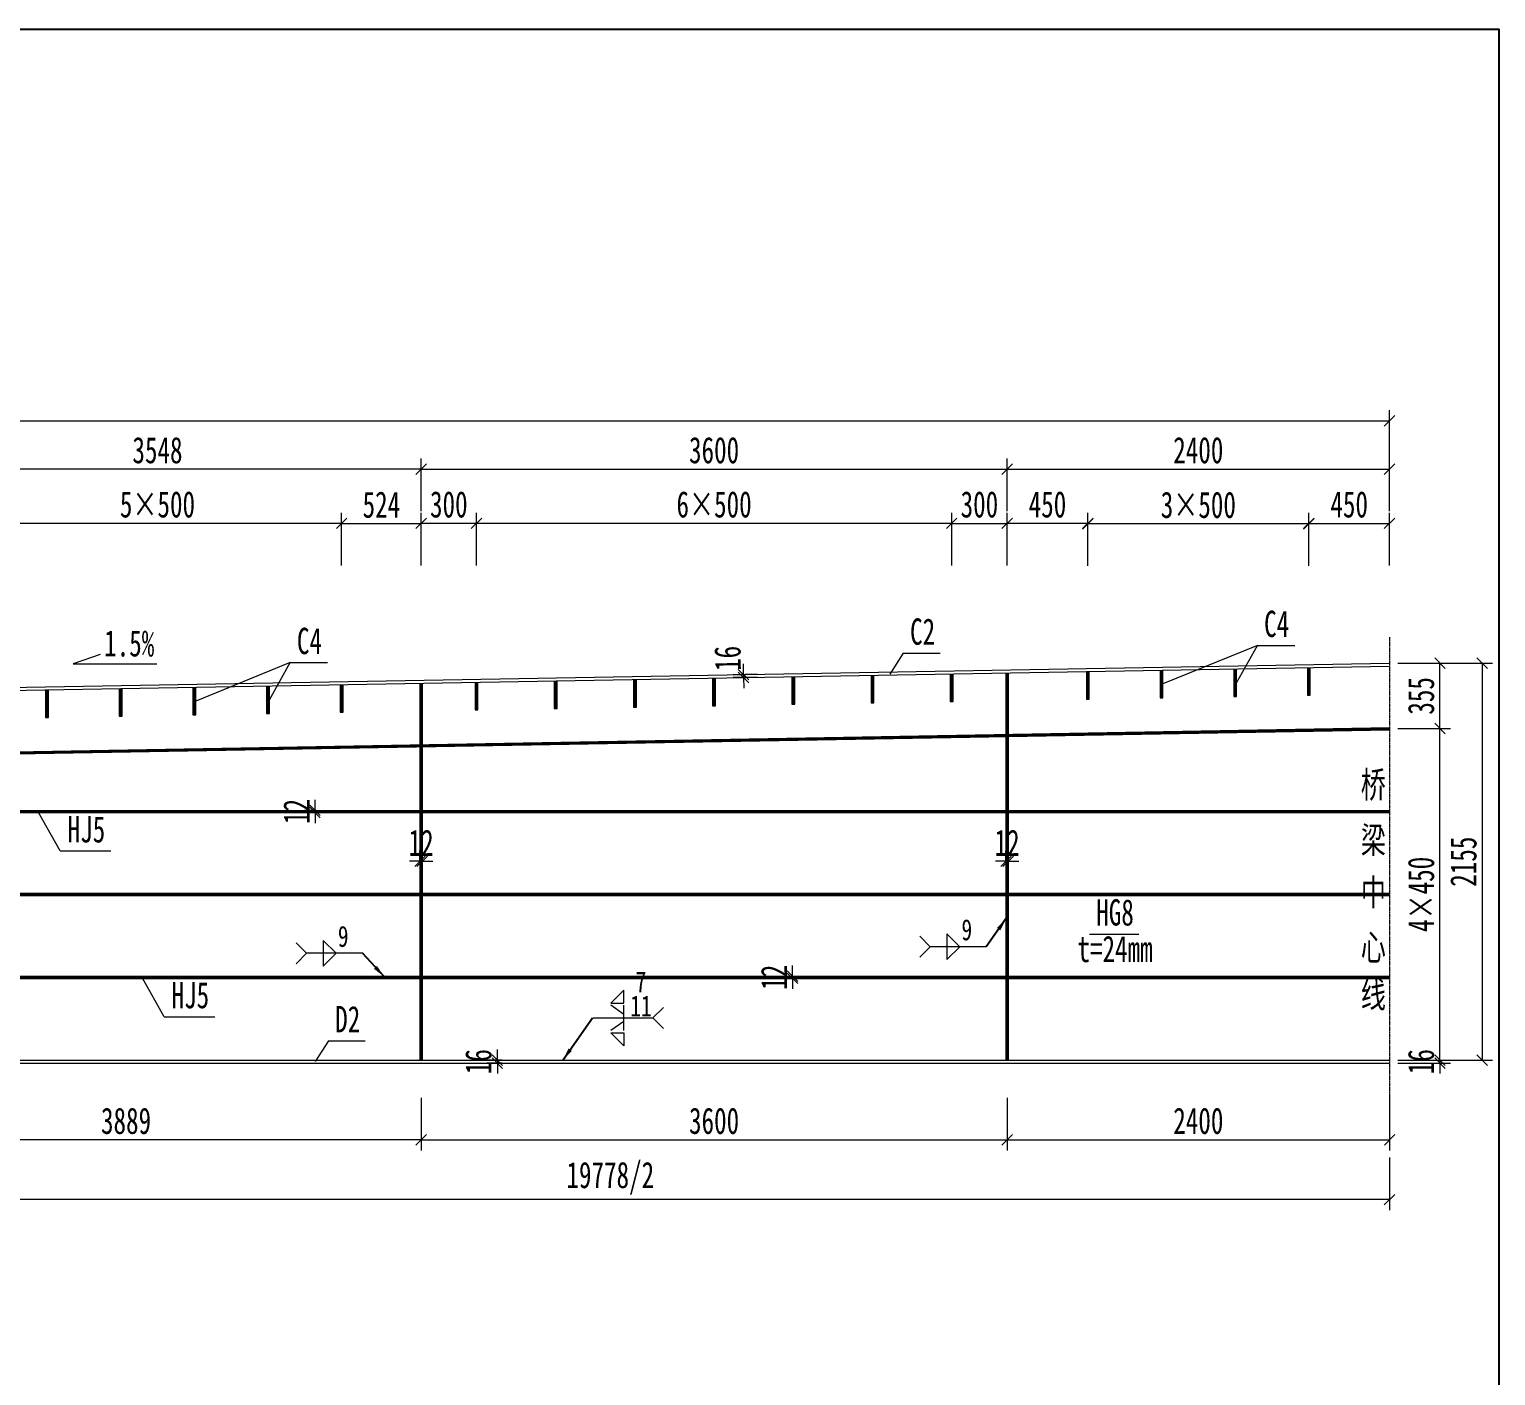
# Model space of a CAD drawing. Header units: millimetres. Extents: x -89049 to 410567, y -307459 to -100425.
# Drawn here: x 226589 to 234550, y -145943 to -138634 of the extents above; entities that cross this region are included whole.
import ezdxf
from ezdxf.enums import TextEntityAlignment as Align

# ---------------------------------------------------------------- set-up
doc = ezdxf.new("R2010")
doc.units = ezdxf.units.MM
doc.linetypes.add('CENTER2', pattern=[28.575, 19.05, -3.175, 3.175, -3.175])
doc.layers.get('Defpoints').update_dxf_attribs({"color": 8})
for name, color, linetype, lineweight in [('Dim', 4, 'Continuous', 15), ('中心线', 2, 'CENTER2', 15), ('文字', 7, 'Continuous', 15), ('细实线', 4, 'Continuous', 15), ('钢板细线', 6, 'Continuous', 15)]:
    doc.layers.add(name, color=color, linetype=linetype, lineweight=lineweight)
doc.layers.add('Text', color=4, linetype='Continuous')
doc.styles.add('111', font='', dxfattribs={"width": 0.7})
doc.styles.add('BM_Dim', font='', dxfattribs={"width": 0.85})
doc.styles.add('SMEDI', font='', dxfattribs={"width": 0.75})
doc.styles.get("Standard").update_dxf_attribs({"font": ''})
doc.styles.get('111').set_extended_font_data('仿宋_GB2312')
doc.styles.get('BM_Dim').set_extended_font_data('仿宋_GB2312')
doc.styles.get('SMEDI').set_extended_font_data('仿宋_GB2312')
doc.styles.get('Standard').set_extended_font_data('仿宋_GB2312')
doc.dimstyles.new('200', dxfattribs={"dimscale": 0, "dimtxt": 2.5, "dimasz": 1, "dimexe": 1, "dimexo": 1, "dimgap": 0.6, "dimtad": 1, "dimdec": 0, "dimdsep": 46, "dimtxsty": '111', "dimblk": 'OBLIQUE', "dimcen": 0, "dimclrd": 4, "dimclre": 4, "dimclrt": 4, "dimadec": 1, "dimazin": 2, "dimtfac": 1, "dimtdec": 0, "dimtix": 1, "dimtmove": 2, "dimatfit": 3, "dimfxl": 4, "dimfxlon": 1, "dimtolj": 1, "dimlwd": -1, "dimlwe": -1, "dimarcsym": 0})
doc.dimstyles.new('MSteel_1.0_1.0', dxfattribs={"dimtxt": 3, "dimasz": 1.2, "dimexe": 1, "dimexo": 1, "dimgap": 1, "dimtad": 3, "dimtoh": 1, "dimdec": 0, "dimzin": 0, "dimdsep": 46, "dimtxsty": 'Standard', "dimblk": 'ARCHTICK', "dimcen": 0.09, "dimclrd": 3, "dimclre": 3, "dimadec": 0, "dimazin": 0, "dimtfac": 1, "dimtdec": 4, "dimtofl": 0, "dimtmove": 0, "dimatfit": 3, "dimfxl": 1, "dimtolj": 1, "dimtzin": 0, "dimarcsym": 0})

# ---------------------------------------------------------------- blocks, each defined once
blk = doc.blocks.new('_Oblique')
at = {"color": 0, "linetype": 'ByBlock', "lineweight": -2}
blk.add_line((-0.5, -0.5), (0.5, 0.5), dxfattribs=at)
blk = doc.blocks.new('*D4012')
at = {"layer": 'Defpoints', "color": 0, "transparency": 16777216}
for p in [(233704.8, -142075), (233705, -144230), (234476.4, -144230)]:
    blk.add_point(p, dxfattribs=at)
at = {"layer": '细实线', "color": 4, "transparency": 16777216}
for p, q in [((234247.9, -142075), (234533.6, -142075)), ((234476.4, -142075), (234476.4, -144230)), ((234247.9, -144230), (234533.6, -144230))]:
    blk.add_line(p, q, dxfattribs=at)
at = {"layer": '细实线', "color": 4, "transparency": 16777216, "xscale": 57.14285714285715, "yscale": 57.14285714285715, "zscale": 57.14285714285715}
for p, rotation in [((234476.4, -142075), 90), ((234476.4, -144230), 270)]:
    blk.add_blockref('_Oblique', p, dxfattribs=dict(at, rotation=rotation))
at = {"layer": '细实线', "color": 4, "transparency": 16777216, "insert": (234375.7, -143152.5), "char_height": 142.86, "attachment_point": 5, "rotation": 90, "style": '111'}
blk.add_mtext('\\A1;2155', dxfattribs=at)
blk = doc.blocks.new('*D4013')
at = {"layer": 'Defpoints', "color": 0, "transparency": 16777216}
for p in [(229130, -144246), (229210.9, -144230), (229210.9, -144246)]:
    blk.add_point(p, dxfattribs=at)
at = {"layer": '细实线', "color": 4, "transparency": 16777216}
for p, q in [((229130, -144230), (229130, -144172.9)), ((229153.8, -144230), (229072.9, -144230)), ((229153.8, -144246), (229072.9, -144246)), ((229130, -144230), (229130, -144246)), ((229130, -144246), (229130, -144303.2))]:
    blk.add_line(p, q, dxfattribs=at)
at = {"layer": '细实线', "color": 4, "transparency": 16777216, "xscale": 57.14285714285715, "yscale": 57.14285714285715, "zscale": 57.14285714285715}
for p, rotation in [((229130, -144230), 270), ((229130, -144246), 90)]:
    blk.add_blockref('_Oblique', p, dxfattribs=dict(at, rotation=rotation))
at = {"layer": '细实线', "color": 4, "transparency": 16777216, "insert": (229027.8, -144238), "char_height": 142.86, "attachment_point": 5, "rotation": 90, "style": '111'}
blk.add_mtext('\\A1;16', dxfattribs=at)
blk = doc.blocks.new('*D4014')
at = {"layer": 'Defpoints', "color": 0, "transparency": 16777216}
for p in [(228710, -143167.4), (228722, -143150.3), (228722, -143167.4)]:
    blk.add_point(p, dxfattribs=at)
at = {"layer": '细实线', "color": 4, "transparency": 16777216}
for p, q in [((228710, -143150.3), (228710, -143093.2)), ((228722, -143150.3), (228722, -143093.2)), ((228710, -143150.3), (228652.9, -143150.3)), ((228710, -143150.3), (228722, -143150.3)), ((228722, -143150.3), (228779.2, -143150.3))]:
    blk.add_line(p, q, dxfattribs=at)
at = {"layer": '细实线', "color": 4, "transparency": 16777216, "xscale": 57.14285714285715, "yscale": 57.14285714285715, "zscale": 57.14285714285715}
blk.add_blockref('_Oblique', (228710, -143150.3), dxfattribs=at)
at = {"layer": '细实线', "color": 4, "transparency": 16777216, "xscale": 57.14285714285715, "yscale": 57.14285714285715, "zscale": 57.14285714285715, "rotation": 180}
blk.add_blockref('_Oblique', (228722, -143150.3), dxfattribs=at)
at = {"layer": '细实线', "color": 4, "transparency": 16777216, "insert": (228716, -143049.6), "char_height": 142.86, "attachment_point": 5, "style": '111'}
blk.add_mtext('\\A1;12', dxfattribs=at)
blk = doc.blocks.new('*D4015')
at = {"layer": 'Defpoints', "color": 0, "transparency": 16777216}
for p in [(231897.4, -144230), (233974.2, -144293.5), (233974.2, -144662.4)]:
    blk.add_point(p, dxfattribs=at)
at = {"layer": '细实线', "color": 4, "transparency": 16777216}
for p, q in [((231897.4, -144433.8), (231897.4, -144719.5)), ((233974.2, -144433.8), (233974.2, -144719.5)), ((231897.4, -144662.4), (233974.2, -144662.4))]:
    blk.add_line(p, q, dxfattribs=at)
at = {"layer": '细实线', "color": 4, "transparency": 16777216, "xscale": 57.14285714285715, "yscale": 57.14285714285715, "zscale": 57.14285714285715, "rotation": 180}
blk.add_blockref('_Oblique', (231897.4, -144662.4), dxfattribs=at)
at = {"layer": '细实线', "color": 4, "transparency": 16777216, "xscale": 57.14285714285715, "yscale": 57.14285714285715, "zscale": 57.14285714285715}
blk.add_blockref('_Oblique', (233974.2, -144662.4), dxfattribs=at)
at = {"layer": '细实线', "color": 4, "transparency": 16777216, "insert": (232935.8, -144560.1), "char_height": 142.86, "attachment_point": 5, "style": '111'}
blk.add_mtext('\\A1;2400', dxfattribs=at)
blk = doc.blocks.new('*D4016')
at = {"layer": 'Defpoints', "color": 0, "transparency": 16777216}
for p in [(228716, -144230), (231897.4, -144230), (231897.4, -144662.4)]:
    blk.add_point(p, dxfattribs=at)
at = {"layer": '细实线', "color": 4, "transparency": 16777216}
for p, q in [((228716, -144433.8), (228716, -144719.5)), ((231897.4, -144433.8), (231897.4, -144719.5)), ((228716, -144662.4), (231897.4, -144662.4))]:
    blk.add_line(p, q, dxfattribs=at)
at = {"layer": '细实线', "color": 4, "transparency": 16777216, "xscale": 57.14285714285715, "yscale": 57.14285714285715, "zscale": 57.14285714285715, "rotation": 180}
blk.add_blockref('_Oblique', (228716, -144662.4), dxfattribs=at)
at = {"layer": '细实线', "color": 4, "transparency": 16777216, "xscale": 57.14285714285715, "yscale": 57.14285714285715, "zscale": 57.14285714285715}
blk.add_blockref('_Oblique', (231897.4, -144662.4), dxfattribs=at)
at = {"layer": '细实线', "color": 4, "transparency": 16777216, "insert": (230306.7, -144560.1), "char_height": 142.86, "attachment_point": 5, "style": '111'}
blk.add_mtext('\\A1;3600', dxfattribs=at)
blk = doc.blocks.new('*D4017')
at = {"layer": 'Defpoints', "color": 0, "transparency": 16777216}
for p in [(225512.4, -144250), (228716, -144230), (225512.4, -144662.4)]:
    blk.add_point(p, dxfattribs=at)
at = {"layer": '细实线', "color": 4, "transparency": 16777216}
for p, q in [((225512.4, -144433.8), (225512.4, -144719.5)), ((228716, -144433.8), (228716, -144719.5)), ((228716, -144662.4), (225512.4, -144662.4))]:
    blk.add_line(p, q, dxfattribs=at)
at = {"layer": '细实线', "color": 4, "transparency": 16777216, "xscale": 57.14285714285715, "yscale": 57.14285714285715, "zscale": 57.14285714285715, "rotation": 180}
blk.add_blockref('_Oblique', (225512.4, -144662.4), dxfattribs=at)
at = {"layer": '细实线', "color": 4, "transparency": 16777216, "xscale": 57.14285714285715, "yscale": 57.14285714285715, "zscale": 57.14285714285715}
blk.add_blockref('_Oblique', (228716, -144662.4), dxfattribs=at)
at = {"layer": '细实线', "color": 4, "transparency": 16777216, "insert": (227114.2, -144560.1), "char_height": 142.86, "attachment_point": 5, "style": '111'}
blk.add_mtext('\\A1;3889', dxfattribs=at)
blk = doc.blocks.new('*D4018')
at = {"layer": 'Defpoints', "color": 0, "transparency": 16777216}
for p in [(225512.4, -144250), (233974, -144445.2), (225512.4, -144987)]:
    blk.add_point(p, dxfattribs=at)
at = {"layer": '细实线', "color": 4, "transparency": 16777216}
for p, q in [((225512.4, -144758.4), (225512.4, -145044.1)), ((233974, -144758.4), (233974, -145044.1)), ((233974, -144987), (225512.4, -144987))]:
    blk.add_line(p, q, dxfattribs=at)
at = {"layer": '细实线', "color": 4, "transparency": 16777216, "xscale": 57.14285714285715, "yscale": 57.14285714285715, "zscale": 57.14285714285715, "rotation": 180}
blk.add_blockref('_Oblique', (225512.4, -144987), dxfattribs=at)
at = {"layer": '细实线', "color": 4, "transparency": 16777216, "xscale": 57.14285714285715, "yscale": 57.14285714285715, "zscale": 57.14285714285715}
blk.add_blockref('_Oblique', (233974, -144987), dxfattribs=at)
at = {"layer": '细实线', "color": 4, "transparency": 16777216, "insert": (229743.2, -144870.5), "char_height": 142.857, "attachment_point": 5, "style": '111'}
blk.add_mtext('\\A1;19778/2', dxfattribs=at)
blk = doc.blocks.new('角焊缝1')
at = {"layer": 'Dim'}
blk.add_line((-3101.17, 370.22), (-3106.48, 370.22), dxfattribs=at)
blk.add_lwpolyline([(-3107.48, 369.22), (-3106.48, 370.22), (-3107.48, 371.22)], dxfattribs=at)
blk.add_lwpolyline([(-3104.91, 371.45), (-3104.91, 368.99), (-3103.68, 370.22)], close=True, dxfattribs=at)
blk = doc.blocks.new('_ArchTick')
at = {"color": 0, "linetype": 'ByBlock', "const_width": 0.15}
blk.add_lwpolyline([(-0.5, -0.5), (0.5, 0.5)], dxfattribs=at)
blk = doc.blocks.new('*D4019')
at = {"layer": 'Defpoints', "color": 0, "transparency": 16777216}
for p in [(230467.2, -142152.6), (230598.3, -142134.6), (230598.6, -142150.6)]:
    blk.add_point(p, dxfattribs=at)
at = {"layer": '细实线', "color": 4, "transparency": 16777216}
for p, q in [((230467, -142136.6), (230466.1, -142079.4)), ((230541.2, -142135.4), (230409.9, -142137.4)), ((230541.4, -142151.4), (230410.1, -142153.4)), ((230467, -142136.6), (230467.2, -142152.6)), ((230467.2, -142152.6), (230468.1, -142209.7))]:
    blk.add_line(p, q, dxfattribs=at)
at = {"layer": '细实线', "color": 4, "transparency": 16777216, "xscale": 57.14285714285715, "yscale": 57.14285714285715, "zscale": 57.14285714285715}
for p, rotation in [((230467, -142136.6), 270.8593722436541), ((230467.2, -142152.6), 90.85937224365405)]:
    blk.add_blockref('_Oblique', p, dxfattribs=dict(at, rotation=rotation))
at = {"layer": '细实线', "color": 4, "transparency": 16777216, "insert": (230380.9, -142049.1), "char_height": 142.86, "attachment_point": 5, "rotation": 90.85937, "style": '111'}
blk.add_mtext('\\A1;16', dxfattribs=at)
blk = doc.blocks.new('*D4020')
at = {"layer": 'Defpoints', "color": 0, "transparency": 16777216}
for p in [(233802.6, -142430), (234247.7, -142430), (233802.9, -144230)]:
    blk.add_point(p, dxfattribs=at)
at = {"layer": '细实线', "color": 4, "transparency": 16777216}
for p, q in [((234019.1, -142430), (234304.8, -142430)), ((234247.7, -144230), (234247.7, -142430)), ((234019.1, -144230), (234304.8, -144230))]:
    blk.add_line(p, q, dxfattribs=at)
at = {"layer": '细实线', "color": 4, "transparency": 16777216, "xscale": 57.14285714285715, "yscale": 57.14285714285715, "zscale": 57.14285714285715}
for p, rotation in [((234247.7, -142430), 90), ((234247.7, -144230), 270)]:
    blk.add_blockref('_Oblique', p, dxfattribs=dict(at, rotation=rotation))
at = {"layer": '细实线', "color": 4, "transparency": 16777216, "insert": (234145.5, -143330), "char_height": 142.86, "attachment_point": 5, "rotation": 90, "style": '111'}
blk.add_mtext('\\A1;4×450', dxfattribs=at)
blk = doc.blocks.new('*D4021')
at = {"layer": 'Defpoints', "color": 0, "transparency": 16777216}
for p in [(233802.6, -142075), (234247.7, -142075), (233802.9, -142430)]:
    blk.add_point(p, dxfattribs=at)
at = {"layer": '细实线', "color": 4, "transparency": 16777216}
for p, q in [((234019.1, -142075), (234304.8, -142075)), ((234247.7, -142430), (234247.7, -142075)), ((234019.1, -142430), (234304.8, -142430))]:
    blk.add_line(p, q, dxfattribs=at)
at = {"layer": '细实线', "color": 4, "transparency": 16777216, "xscale": 57.14285714285715, "yscale": 57.14285714285715, "zscale": 57.14285714285715}
for p, rotation in [((234247.7, -142075), 90), ((234247.7, -142430), 270)]:
    blk.add_blockref('_Oblique', p, dxfattribs=dict(at, rotation=rotation))
at = {"layer": '细实线', "color": 4, "transparency": 16777216, "insert": (234145.5, -142252.5), "char_height": 142.86, "attachment_point": 5, "rotation": 90, "style": '111'}
blk.add_mtext('\\A1;355', dxfattribs=at)
blk = doc.blocks.new('*D4022')
at = {"layer": 'Defpoints', "color": 0, "transparency": 16777216}
for p in [(233802.6, -144230), (233802.9, -144246), (234247.7, -144246)]:
    blk.add_point(p, dxfattribs=at)
at = {"layer": '细实线', "color": 4, "transparency": 16777216}
for p, q in [((234247.7, -144230), (234247.7, -144172.9)), ((234019.1, -144230), (234304.8, -144230)), ((234019.1, -144246), (234304.8, -144246)), ((234247.7, -144230), (234247.7, -144246)), ((234247.7, -144246), (234247.7, -144303.2))]:
    blk.add_line(p, q, dxfattribs=at)
at = {"layer": '细实线', "color": 4, "transparency": 16777216, "xscale": 57.14285714285715, "yscale": 57.14285714285715, "zscale": 57.14285714285715}
for p, rotation in [((234247.7, -144230), 270), ((234247.7, -144246), 90)]:
    blk.add_blockref('_Oblique', p, dxfattribs=dict(at, rotation=rotation))
at = {"layer": '细实线', "color": 4, "transparency": 16777216, "insert": (234145.5, -144238), "char_height": 142.86, "attachment_point": 5, "rotation": 90, "style": '111'}
blk.add_mtext('\\A1;16', dxfattribs=at)
blk = doc.blocks.new('*D4023')
at = {"layer": 'Defpoints', "color": 0, "transparency": 16777216}
for p in [(231891.4, -143167.4), (231903.4, -143150.3), (231903.4, -143167.4)]:
    blk.add_point(p, dxfattribs=at)
at = {"layer": '细实线', "color": 4, "transparency": 16777216}
for p, q in [((231891.4, -143150.3), (231891.4, -143093.2)), ((231903.4, -143150.3), (231903.4, -143093.2)), ((231891.4, -143150.3), (231834.3, -143150.3)), ((231891.4, -143150.3), (231903.4, -143150.3)), ((231903.4, -143150.3), (231960.6, -143150.3))]:
    blk.add_line(p, q, dxfattribs=at)
at = {"layer": '细实线', "color": 4, "transparency": 16777216, "xscale": 57.14285714285715, "yscale": 57.14285714285715, "zscale": 57.14285714285715}
blk.add_blockref('_Oblique', (231891.4, -143150.3), dxfattribs=at)
at = {"layer": '细实线', "color": 4, "transparency": 16777216, "xscale": 57.14285714285715, "yscale": 57.14285714285715, "zscale": 57.14285714285715, "rotation": 180}
blk.add_blockref('_Oblique', (231903.4, -143150.3), dxfattribs=at)
at = {"layer": '细实线', "color": 4, "transparency": 16777216, "insert": (231897.4, -143049.6), "char_height": 142.86, "attachment_point": 5, "style": '111'}
blk.add_mtext('\\A1;12', dxfattribs=at)
blk = doc.blocks.new('*D4024')
at = {"layer": 'Defpoints', "color": 0, "transparency": 16777216}
for p in [(228140.1, -142886), (228202.7, -142886), (228203, -142874)]:
    blk.add_point(p, dxfattribs=at)
at = {"layer": '细实线', "color": 4, "transparency": 16777216}
for p, q in [((228140.1, -142874), (228140.1, -142816.9)), ((228145.8, -142874), (228083, -142874)), ((228145.6, -142886), (228083, -142886)), ((228140.1, -142874), (228140.1, -142886)), ((228140.1, -142886), (228140.1, -142943.2))]:
    blk.add_line(p, q, dxfattribs=at)
at = {"layer": '细实线', "color": 4, "transparency": 16777216, "xscale": 57.14285714285715, "yscale": 57.14285714285715, "zscale": 57.14285714285715}
for p, rotation in [((228140.1, -142874), 270), ((228140.1, -142886), 90)]:
    blk.add_blockref('_Oblique', p, dxfattribs=dict(at, rotation=rotation))
at = {"layer": '细实线', "color": 4, "transparency": 16777216, "insert": (228039.4, -142880), "char_height": 142.86, "attachment_point": 5, "rotation": 90, "style": '111'}
blk.add_mtext('\\A1;12', dxfattribs=at)
blk = doc.blocks.new('*D4025')
at = {"layer": 'Defpoints', "color": 0, "transparency": 16777216}
for p in [(230376.5, -143774), (230376.5, -143786), (230732.5, -143786)]:
    blk.add_point(p, dxfattribs=at)
at = {"layer": '细实线', "color": 4, "transparency": 16777216}
for p, q in [((230503.9, -143774), (230789.6, -143774)), ((230732.5, -143774), (230732.5, -143716.9)), ((230732.5, -143774), (230732.5, -143786)), ((230503.9, -143786), (230789.6, -143786)), ((230732.5, -143786), (230732.5, -143843.2))]:
    blk.add_line(p, q, dxfattribs=at)
at = {"layer": '细实线', "color": 4, "transparency": 16777216, "xscale": 57.14285714285715, "yscale": 57.14285714285715, "zscale": 57.14285714285715}
for p, rotation in [((230732.5, -143774), 270), ((230732.5, -143786), 90)]:
    blk.add_blockref('_Oblique', p, dxfattribs=dict(at, rotation=rotation))
at = {"layer": '细实线', "color": 4, "transparency": 16777216, "insert": (230631.8, -143780), "char_height": 142.86, "attachment_point": 5, "rotation": 90, "style": '111'}
blk.add_mtext('\\A1;12', dxfattribs=at)
blk = doc.blocks.new('*D4031')
at = {"layer": 'Defpoints', "color": 0, "transparency": 16777216}
for p in [(233974, -140759), (212651.3, -140933), (233974, -142218.3)]:
    blk.add_point(p, dxfattribs=at)
at = {"layer": '细实线', "color": 4, "transparency": 16777216}
for p, q in [((212651.3, -140875.9), (212651.3, -140701.9)), ((233974, -140987.6), (233974, -140701.9)), ((212651.3, -140759), (233974, -140759))]:
    blk.add_line(p, q, dxfattribs=at)
at = {"layer": '细实线', "color": 4, "transparency": 16777216, "xscale": 57.14285714285715, "yscale": 57.14285714285715, "zscale": 57.14285714285715, "rotation": 180}
blk.add_blockref('_Oblique', (212651.3, -140759), dxfattribs=at)
at = {"layer": '细实线', "color": 4, "transparency": 16777216, "xscale": 57.14285714285715, "yscale": 57.14285714285715, "zscale": 57.14285714285715}
blk.add_blockref('_Oblique', (233974, -140759), dxfattribs=at)
at = {"layer": '细实线', "color": 4, "transparency": 16777216, "insert": (223312.6, -140656.8), "char_height": 142.86, "attachment_point": 5, "style": '111'}
blk.add_mtext('\\A1;22750', dxfattribs=at)
blk = doc.blocks.new('*D4075')
at = {"layer": 'Defpoints', "color": 0, "transparency": 16777216}
for p in [(225853.5, -141021.7), (225853.5, -142218.3), (228716, -142188.1)]:
    blk.add_point(p, dxfattribs=at)
at = {"layer": '细实线', "color": 4, "transparency": 16777216}
for p, q in [((225853.5, -141250.3), (225853.5, -140964.6)), ((228716, -141250.3), (228716, -140964.6)), ((228716, -141021.7), (225853.5, -141021.7))]:
    blk.add_line(p, q, dxfattribs=at)
at = {"layer": '细实线', "color": 4, "transparency": 16777216, "xscale": 57.14285714285715, "yscale": 57.14285714285715, "zscale": 57.14285714285715, "rotation": 180}
blk.add_blockref('_Oblique', (225853.5, -141021.7), dxfattribs=at)
at = {"layer": '细实线', "color": 4, "transparency": 16777216, "xscale": 57.14285714285715, "yscale": 57.14285714285715, "zscale": 57.14285714285715}
blk.add_blockref('_Oblique', (228716, -141021.7), dxfattribs=at)
at = {"layer": '细实线', "color": 4, "transparency": 16777216, "insert": (227284.8, -140919.5), "char_height": 142.86, "attachment_point": 5, "style": '111'}
blk.add_mtext('\\A1;3548', dxfattribs=at)
blk = doc.blocks.new('*D4076')
at = {"layer": 'Defpoints', "color": 0, "transparency": 16777216}
for p in [(231897.4, -141021.7), (228716, -142188.1), (231897.4, -142188.1)]:
    blk.add_point(p, dxfattribs=at)
at = {"layer": '细实线', "color": 4, "transparency": 16777216}
for p, q in [((228716, -141250.3), (228716, -140964.6)), ((231897.4, -141250.3), (231897.4, -140964.6)), ((228716, -141021.7), (231897.4, -141021.7))]:
    blk.add_line(p, q, dxfattribs=at)
at = {"layer": '细实线', "color": 4, "transparency": 16777216, "xscale": 57.14285714285715, "yscale": 57.14285714285715, "zscale": 57.14285714285715, "rotation": 180}
blk.add_blockref('_Oblique', (228716, -141021.7), dxfattribs=at)
at = {"layer": '细实线', "color": 4, "transparency": 16777216, "xscale": 57.14285714285715, "yscale": 57.14285714285715, "zscale": 57.14285714285715}
blk.add_blockref('_Oblique', (231897.4, -141021.7), dxfattribs=at)
at = {"layer": '细实线', "color": 4, "transparency": 16777216, "insert": (230306.7, -140919.5), "char_height": 142.86, "attachment_point": 5, "style": '111'}
blk.add_mtext('\\A1;3600', dxfattribs=at)
blk = doc.blocks.new('*D4077')
at = {"layer": 'Defpoints', "color": 0, "transparency": 16777216}
for p in [(233974, -141021.7), (231897.4, -142182.1), (233974, -142182.1)]:
    blk.add_point(p, dxfattribs=at)
at = {"layer": '细实线', "color": 4, "transparency": 16777216}
for p, q in [((231897.4, -141250.3), (231897.4, -140964.6)), ((233974, -141250.3), (233974, -140964.6)), ((231897.4, -141021.7), (233974, -141021.7))]:
    blk.add_line(p, q, dxfattribs=at)
at = {"layer": '细实线', "color": 4, "transparency": 16777216, "xscale": 57.14285714285715, "yscale": 57.14285714285715, "zscale": 57.14285714285715, "rotation": 180}
blk.add_blockref('_Oblique', (231897.4, -141021.7), dxfattribs=at)
at = {"layer": '细实线', "color": 4, "transparency": 16777216, "xscale": 57.14285714285715, "yscale": 57.14285714285715, "zscale": 57.14285714285715}
blk.add_blockref('_Oblique', (233974, -141021.7), dxfattribs=at)
at = {"layer": '细实线', "color": 4, "transparency": 16777216, "insert": (232935.7, -140919.5), "char_height": 142.86, "attachment_point": 5, "style": '111'}
blk.add_mtext('\\A1;2400', dxfattribs=at)
blk = doc.blocks.new('半融透1')
at = {"layer": 'Dim'}
for p, q in [((0.03, 0), (5.74, 0)), ((2.98, 0.34), (1.75, 1.21)), ((2.98, -0.34), (1.75, -1.21))]:
    blk.add_line(p, q, dxfattribs=at)
for points in [[(1.75, 1.41), (2.98, 1.41), (2.98, 2.65)], [(1.75, -1.41), (2.98, -1.41), (2.98, -2.65)]]:
    blk.add_lwpolyline(points, close=True, dxfattribs=at)
for points in [[(2.98, -1.21), (2.98, 0), (2.98, 1.21)], [(6.74, -1), (5.74, 0), (6.74, 1)]]:
    blk.add_lwpolyline(points, dxfattribs=at)
at = {"layer": 'Text', "style": 'SMEDI', "width": 0.75}
blk.add_text('7', height=2, dxfattribs=at).set_placement((4.09, 3.42), align=Align.MIDDLE_LEFT)
blk = doc.blocks.new('*D4428')
at = {"layer": 'Defpoints', "color": 0, "transparency": 16777216}
for p in [(232335.7, -141318.5), (232335.7, -141736.5), (233535.7, -141730.1)]:
    blk.add_point(p, dxfattribs=at)
at = {"layer": '细实线', "color": 4, "transparency": 16777216}
for p, q in [((232335.7, -141547.1), (232335.7, -141261.4)), ((233535.7, -141547.1), (233535.7, -141261.4)), ((233535.7, -141318.5), (232335.7, -141318.5))]:
    blk.add_line(p, q, dxfattribs=at)
at = {"layer": '细实线', "color": 4, "transparency": 16777216, "xscale": 57.14285714285715, "yscale": 57.14285714285715, "zscale": 57.14285714285715, "rotation": 180}
blk.add_blockref('_Oblique', (232335.7, -141318.5), dxfattribs=at)
at = {"layer": '细实线', "color": 4, "transparency": 16777216, "xscale": 57.14285714285715, "yscale": 57.14285714285715, "zscale": 57.14285714285715}
blk.add_blockref('_Oblique', (233535.7, -141318.5), dxfattribs=at)
at = {"layer": '细实线', "color": 4, "transparency": 16777216, "insert": (232935.7, -141216.3), "char_height": 142.86, "attachment_point": 5, "style": '111'}
blk.add_mtext('\\A1;3×500', dxfattribs=at)
blk = doc.blocks.new('*D4427')
at = {"layer": 'Defpoints', "color": 0, "transparency": 16777216}
for p in [(233974, -141315.9), (233535.7, -141730.1), (233974, -141727.5)]:
    blk.add_point(p, dxfattribs=at)
at = {"layer": '细实线', "color": 4, "transparency": 16777216}
for p, q in [((233535.7, -141544.5), (233535.7, -141258.8)), ((233974, -141544.5), (233974, -141258.8)), ((233535.7, -141315.9), (233974, -141315.9))]:
    blk.add_line(p, q, dxfattribs=at)
at = {"layer": '细实线', "color": 4, "transparency": 16777216, "xscale": 57.14285714285715, "yscale": 57.14285714285715, "zscale": 57.14285714285715, "rotation": 180}
blk.add_blockref('_Oblique', (233535.7, -141315.9), dxfattribs=at)
at = {"layer": '细实线', "color": 4, "transparency": 16777216, "xscale": 57.14285714285715, "yscale": 57.14285714285715, "zscale": 57.14285714285715}
blk.add_blockref('_Oblique', (233974, -141315.9), dxfattribs=at)
at = {"layer": '细实线', "color": 4, "transparency": 16777216, "insert": (233754.8, -141213.7), "char_height": 142.86, "attachment_point": 5, "style": '111'}
blk.add_mtext('\\A1;450', dxfattribs=at)
blk = doc.blocks.new('*D4429')
at = {"layer": 'Defpoints', "color": 0, "transparency": 16777216}
for p in [(231897.4, -141315.9), (231897.4, -141727.5), (232335.7, -141730.1)]:
    blk.add_point(p, dxfattribs=at)
at = {"layer": '细实线', "color": 4, "transparency": 16777216}
for p, q in [((231897.4, -141544.5), (231897.4, -141258.8)), ((232335.7, -141544.5), (232335.7, -141258.8)), ((232335.7, -141315.9), (231897.4, -141315.9))]:
    blk.add_line(p, q, dxfattribs=at)
at = {"layer": '细实线', "color": 4, "transparency": 16777216, "xscale": 57.14285714285715, "yscale": 57.14285714285715, "zscale": 57.14285714285715, "rotation": 180}
blk.add_blockref('_Oblique', (231897.4, -141315.9), dxfattribs=at)
at = {"layer": '细实线', "color": 4, "transparency": 16777216, "xscale": 57.14285714285715, "yscale": 57.14285714285715, "zscale": 57.14285714285715}
blk.add_blockref('_Oblique', (232335.7, -141315.9), dxfattribs=at)
at = {"layer": '细实线', "color": 4, "transparency": 16777216, "insert": (232116.6, -141213.7), "char_height": 142.86, "attachment_point": 5, "style": '111'}
blk.add_mtext('\\A1;450', dxfattribs=at)
blk = doc.blocks.new('*D4431')
at = {"layer": 'Defpoints', "color": 0, "transparency": 16777216}
for p in [(231897.4, -141315.9), (231596.7, -141780.8), (231897.4, -141727.5)]:
    blk.add_point(p, dxfattribs=at)
at = {"layer": '细实线', "color": 4, "transparency": 16777216}
for p, q in [((231596.7, -141544.5), (231596.7, -141258.8)), ((231897.4, -141544.5), (231897.4, -141258.8)), ((231596.7, -141315.9), (231897.4, -141315.9))]:
    blk.add_line(p, q, dxfattribs=at)
at = {"layer": '细实线', "color": 4, "transparency": 16777216, "xscale": 57.14285714285715, "yscale": 57.14285714285715, "zscale": 57.14285714285715, "rotation": 180}
blk.add_blockref('_Oblique', (231596.7, -141315.9), dxfattribs=at)
at = {"layer": '细实线', "color": 4, "transparency": 16777216, "xscale": 57.14285714285715, "yscale": 57.14285714285715, "zscale": 57.14285714285715}
blk.add_blockref('_Oblique', (231897.4, -141315.9), dxfattribs=at)
at = {"layer": '细实线', "color": 4, "transparency": 16777216, "insert": (231747.1, -141213.7), "char_height": 142.86, "attachment_point": 5, "style": '111'}
blk.add_mtext('\\A1;300', dxfattribs=at)
blk = doc.blocks.new('*D4430')
at = {"layer": 'Defpoints', "color": 0, "transparency": 16777216}
for p in [(229016.7, -141315.9), (231596.7, -141780.8), (229016.7, -141817.5)]:
    blk.add_point(p, dxfattribs=at)
at = {"layer": '细实线', "color": 4, "transparency": 16777216}
for p, q in [((229016.7, -141544.5), (229016.7, -141258.8)), ((231596.7, -141544.5), (231596.7, -141258.8)), ((231596.7, -141315.9), (229016.7, -141315.9))]:
    blk.add_line(p, q, dxfattribs=at)
at = {"layer": '细实线', "color": 4, "transparency": 16777216, "xscale": 57.14285714285715, "yscale": 57.14285714285715, "zscale": 57.14285714285715, "rotation": 180}
blk.add_blockref('_Oblique', (229016.7, -141315.9), dxfattribs=at)
at = {"layer": '细实线', "color": 4, "transparency": 16777216, "xscale": 57.14285714285715, "yscale": 57.14285714285715, "zscale": 57.14285714285715}
blk.add_blockref('_Oblique', (231596.7, -141315.9), dxfattribs=at)
at = {"layer": '细实线', "color": 4, "transparency": 16777216, "insert": (230306.7, -141213.7), "char_height": 142.857, "attachment_point": 5, "style": '111'}
blk.add_mtext('\\A1;\\f仿宋_GB2312|b0|i0|c134|p49;6×500', dxfattribs=at)
blk = doc.blocks.new('*D4432')
at = {"layer": 'Defpoints', "color": 0, "transparency": 16777216}
for p in [(228716, -141315.9), (228716, -141727.5), (229016.7, -141780.8)]:
    blk.add_point(p, dxfattribs=at)
at = {"layer": '细实线', "color": 4, "transparency": 16777216}
for p, q in [((228716, -141544.5), (228716, -141258.8)), ((229016.7, -141544.5), (229016.7, -141258.8)), ((229016.7, -141315.9), (228716, -141315.9))]:
    blk.add_line(p, q, dxfattribs=at)
at = {"layer": '细实线', "color": 4, "transparency": 16777216, "xscale": 57.14285714285715, "yscale": 57.14285714285715, "zscale": 57.14285714285715, "rotation": 180}
blk.add_blockref('_Oblique', (228716, -141315.9), dxfattribs=at)
at = {"layer": '细实线', "color": 4, "transparency": 16777216, "xscale": 57.14285714285715, "yscale": 57.14285714285715, "zscale": 57.14285714285715}
blk.add_blockref('_Oblique', (229016.7, -141315.9), dxfattribs=at)
at = {"layer": '细实线', "color": 4, "transparency": 16777216, "insert": (228866.4, -141213.7), "char_height": 142.86, "attachment_point": 5, "style": '111'}
blk.add_mtext('\\A1;300', dxfattribs=at)
blk = doc.blocks.new('*D4434')
at = {"layer": 'Defpoints', "color": 0, "transparency": 16777216}
for p in [(228716, -141315.9), (228716, -141727.5), (228284.7, -141848.7)]:
    blk.add_point(p, dxfattribs=at)
at = {"layer": '细实线', "color": 4, "transparency": 16777216}
for p, q in [((228284.7, -141544.5), (228284.7, -141258.8)), ((228716, -141544.5), (228716, -141258.8)), ((228284.7, -141315.9), (228716, -141315.9))]:
    blk.add_line(p, q, dxfattribs=at)
at = {"layer": '细实线', "color": 4, "transparency": 16777216, "xscale": 57.14285714285715, "yscale": 57.14285714285715, "zscale": 57.14285714285715, "rotation": 180}
blk.add_blockref('_Oblique', (228284.7, -141315.9), dxfattribs=at)
at = {"layer": '细实线', "color": 4, "transparency": 16777216, "xscale": 57.14285714285715, "yscale": 57.14285714285715, "zscale": 57.14285714285715}
blk.add_blockref('_Oblique', (228716, -141315.9), dxfattribs=at)
at = {"layer": '细实线', "color": 4, "transparency": 16777216, "insert": (228500.4, -141215.2), "char_height": 142.86, "attachment_point": 5, "style": '111'}
blk.add_mtext('\\A1;524', dxfattribs=at)
blk = doc.blocks.new('*D4433')
at = {"layer": 'Defpoints', "color": 0, "transparency": 16777216}
for p in [(226284.7, -141315.9), (228284.7, -141848.7), (226284.7, -141881.3)]:
    blk.add_point(p, dxfattribs=at)
at = {"layer": '细实线', "color": 4, "transparency": 16777216}
for p, q in [((226284.7, -141544.5), (226284.7, -141258.8)), ((228284.7, -141544.5), (228284.7, -141258.8)), ((228284.7, -141315.9), (226284.7, -141315.9))]:
    blk.add_line(p, q, dxfattribs=at)
at = {"layer": '细实线', "color": 4, "transparency": 16777216, "xscale": 57.14285714285715, "yscale": 57.14285714285715, "zscale": 57.14285714285715, "rotation": 180}
blk.add_blockref('_Oblique', (226284.7, -141315.9), dxfattribs=at)
at = {"layer": '细实线', "color": 4, "transparency": 16777216, "xscale": 57.14285714285715, "yscale": 57.14285714285715, "zscale": 57.14285714285715}
blk.add_blockref('_Oblique', (228284.7, -141315.9), dxfattribs=at)
at = {"layer": '细实线', "color": 4, "transparency": 16777216, "insert": (227284.7, -141213.7), "char_height": 142.857, "attachment_point": 5, "style": '111'}
blk.add_mtext('\\A1;\\f仿宋_GB2312|b0|i0|c134|p49;5×500', dxfattribs=at)

msp = doc.modelspace()

# ---------------------------------------------------------------- linework, layer by layer
at = {"layer": 'Defpoints'}
for p, q in [((233535.7, -142248.8), (233535.7, -142098.8)), ((228716, -142183.8), (228716, -144230)), ((229016.7, -142328.5), (229016.7, -142178.5)), ((229446.7, -142320.9), (229446.7, -142170.9)), ((229876.7, -142313.3), (229876.7, -142163.3)), ((230306.7, -142305.7), (230306.7, -142155.7)), ((230736.7, -142298.1), (230736.7, -142148.1)), ((231166.7, -142290.6), (231166.7, -142140.6)), ((231596.7, -142283), (231596.7, -142133)), ((231897.4, -142127), (231897.4, -144230)), ((232335.7, -142269.9), (232335.7, -142119.9)), ((232735.7, -142262.9), (232735.7, -142112.9)), ((233135.7, -142255.8), (233135.7, -142105.8)), ((226684.7, -142369.6), (226684.7, -142219.6)), ((227084.7, -142362.5), (227084.7, -142212.5)), ((227484.7, -142355.5), (227484.7, -142205.5)), ((227884.7, -142348.4), (227884.7, -142198.4)), ((228284.7, -142341.4), (228284.7, -142191.4)), ((225732, -142880), (233974.2, -142880)), ((225644.5, -143330), (233974.2, -143330)), ((225557, -143780), (233974.2, -143780))]:
    msp.add_line(p, q, dxfattribs=at)
msp.add_lwpolyline([(212566.6, -138634.1), (234566.6, -138634.1), (234566.6, -153251.3), (212566.6, -153251.3)], close=True, dxfattribs=at)
msp.add_lwpolyline([(225791.4, -142574.4), (233974, -142430)], dxfattribs=at)
at = {"layer": '中心线', "ltscale": 0.3}
msp.add_line((233974, -141933), (233974, -144464.5), dxfattribs=at)
at = {"layer": '细实线'}
for p, q in [((231333.9, -142020.7), (231261.1, -142133.9)), ((231333.9, -142020.7), (231533.4, -142020.7)), ((233256.1, -141978.8), (232743.7, -142187.8)), ((233143.7, -142180.8), (233256.1, -141978.8)), ((233256.1, -141978.8), (233459.4, -141978.8)), ((226973.9, -142028.1), (226826.6, -142077.9)), ((226826.6, -142077.9), (227281.3, -142077.9)), ((228005.1, -142071.4), (227492.7, -142280.4)), ((227892.7, -142273.4), (228005.1, -142071.4)), ((228005.1, -142071.4), (228208.4, -142071.4)), ((226756.7, -143094.2), (226638.7, -142885)), ((226756.7, -143094.2), (227032.1, -143094.2)), ((232344.1, -143545.1), (232612.8, -143545.1)), ((227320.9, -143994.2), (227202.9, -143785)), ((227320.9, -143994.2), (227596.4, -143994.2)), ((228212.6, -144124.7), (228140.8, -144236.5)), ((228212.6, -144124.7), (228412.2, -144124.7))]:
    msp.add_line(p, q, dxfattribs=at)
at = {"layer": '钢板细线'}
for p, q in [((228710, -142183.9), (228710, -142516.9)), ((228722, -142183.7), (228722, -142516.7)), ((231891.4, -142127.1), (231891.4, -142460.8)), ((231903.4, -142127), (231903.4, -142460.6)), ((231891.4, -142472.8), (231891.4, -142874)), ((231903.4, -142472.6), (231903.4, -142874)), ((228710, -142528.9), (228710, -142874)), ((228722, -142528.7), (228722, -142874)), ((225730.8, -142886), (233974.2, -142886)), ((225733.2, -142874), (233974.2, -142874)), ((228710, -142886), (228710, -143324)), ((228722, -142886), (228722, -143324)), ((231891.4, -142886), (231891.4, -143324)), ((231903.4, -142886), (231903.4, -143324)), ((225643.3, -143336), (233974.2, -143336)), ((225645.7, -143324), (233974.2, -143324)), ((228710, -143336), (228710, -143774)), ((228722, -143336), (228722, -143774)), ((231891.4, -143336), (231891.4, -143774)), ((231903.4, -143336), (231903.4, -143774)), ((225558.2, -143774), (233974.2, -143774)), ((225555.9, -143786), (233974.2, -143786)), ((228710, -143786), (228710, -144230)), ((228722, -143786), (228722, -144230)), ((231891.4, -143786), (231891.4, -144230)), ((231903.4, -143786), (231903.4, -144230)), ((225512.4, -144230), (233974.2, -144230)), ((225512.4, -144246), (233974.2, -144246))]:
    msp.add_line(p, q, dxfattribs=at)
for points in [[(225850.4, -142234.3), (233974, -142091)], [(225853.5, -142218.3), (233974, -142075)], [(233527.7, -142098.9), (233527.7, -142248.8), (233543.7, -142248.8), (233543.7, -142098.6)], [(229008.7, -142178.6), (229008.7, -142328.5), (229024.7, -142328.5), (229024.7, -142178.3)], [(229438.7, -142171), (229438.7, -142320.9), (229454.7, -142320.9), (229454.7, -142170.7)], [(229868.7, -142163.4), (229868.7, -142313.3), (229884.7, -142313.3), (229884.7, -142163.2)], [(230298.7, -142155.9), (230298.7, -142305.7), (230314.7, -142305.7), (230314.7, -142155.6)], [(230728.7, -142148.3), (230728.7, -142298.1), (230744.7, -142298.1), (230744.7, -142148)], [(231158.7, -142140.7), (231158.7, -142290.6), (231174.7, -142290.6), (231174.7, -142140.4)], [(231588.7, -142133.1), (231588.7, -142283), (231604.7, -142283), (231604.7, -142132.8)], [(232327.7, -142120.1), (232327.7, -142269.9), (232343.7, -142269.9), (232343.7, -142119.8)], [(232727.7, -142113), (232727.7, -142262.9), (232743.7, -142262.9), (232743.7, -142112.7)], [(233127.7, -142106), (233127.7, -142255.8), (233143.7, -142255.8), (233143.7, -142105.7)], [(226676.7, -142219.7), (226676.7, -142369.6), (226692.7, -142369.6), (226692.7, -142219.5)], [(227076.7, -142212.7), (227076.7, -142362.5), (227092.7, -142362.5), (227092.7, -142212.4)], [(227476.7, -142205.6), (227476.7, -142355.5), (227492.7, -142355.5), (227492.7, -142205.3)], [(227876.7, -142198.6), (227876.7, -142348.4), (227892.7, -142348.4), (227892.7, -142198.3)], [(228276.7, -142191.5), (228276.7, -142341.4), (228292.7, -142341.4), (228292.7, -142191.2)], [(225790.2, -142580.4), (233974.1, -142436)], [(225792.6, -142568.3), (233973.9, -142424)]]:
    msp.add_lwpolyline(points, dxfattribs=at)

# ---------------------------------------------------------------- block references
at = {"layer": '细实线', "color": 8, "xscale": 57.1428571428572, "yscale": 57.1428571428572, "zscale": 57.1428571428572}
for p in [(405607.6, -164805.4), (408993.3, -164769.5)]:
    msp.add_blockref('角焊缝1', p, dxfattribs=at)
at = {"layer": '细实线', "xscale": 57.1428571428572, "yscale": 57.1428571428572, "zscale": 57.1428571428572}
msp.add_blockref('半融透1', (229646.7, -144000.7), dxfattribs=at)

# ---------------------------------------------------------------- texts
at = {"layer": 'Text', "style": 'SMEDI', "width": 0.75}
for s, height, p in [('9', 114.3, (228264, -143557.8)), ('9', 114.3, (231649.7, -143521.9)), ('11', 114.29, (229851.5, -143935.6))]:
    msp.add_text(s, height=height, dxfattribs=at).set_placement(p, align=Align.MIDDLE_LEFT)
at = {"layer": '文字', "style": 'BM_Dim', "width": 0.7}
for s, height, p in [('C2', 142.86, (231438.8, -142017.7)), ('C4', 142.86, (233361, -141975.8)), ('1.5%', 142.86, (227131.3, -142081.4)), ('C4', 142.86, (228110, -142068.4)), ('桥', 142.9, (233885.9, -142848.4)), ('HJ5', 142.86, (226899.1, -143091.1)), ('梁', 142.9, (233885.9, -143149.6)), ('中', 142.9, (233885.9, -143432.5)), ('HG8', 142.86, (232483.6, -143542)), ('心', 142.9, (233885.9, -143731.5)), ('t=24mm', 142.86, (232483.6, -143740.4)), ('HJ5', 142.86, (227463.3, -143991.1)), ('线', 142.9, (233885.9, -143988.1)), ('D2', 142.86, (228317.5, -144121.7))]:
    msp.add_text(s, height=height, dxfattribs=at).set_placement(p, align=Align.BOTTOM_CENTER)

# ---------------------------------------------------------------- dimensions: what is measured, and where the dimension line sits
at = {"layer": '细实线'}
for base, p1, p2, text, picture, middle in [((233974, -140759), (212651.3, -140933), (233974, -142218.3), '22750', '*D4031', (223312.6, -140656.8)), ((225853.5, -141021.7), (228716, -142188.1), (225853.5, -142218.3), '3548', '*D4075', (227284.8, -140919.5)), ((231897.4, -141021.7), (228716, -142188.1), (231897.4, -142188.1), '3600', '*D4076', (230306.7, -140919.5)), ((233974, -141021.7), (231897.4, -142182.1), (233974, -142182.1), '2400', '*D4077', (232935.7, -140919.5)), ((226284.7, -141315.9), (228284.7, -141848.7), (226284.7, -141881.3), '\\f仿宋_GB2312|b0|i0|c134|p49;5×500', '*D4433', (227284.7, -141213.7)), ((228716, -141315.9), (228284.7, -141848.7), (228716, -141727.5), '524', '*D4434', (228500.4, -141215.2)), ((229016.7, -141315.9), (231596.7, -141780.8), (229016.7, -141817.5), '\\f仿宋_GB2312|b0|i0|c134|p49;6×500', '*D4430', (230306.7, -141213.7)), ((231897.4, -141315.9), (231596.7, -141780.8), (231897.4, -141727.5), '300', '*D4431', (231747.1, -141213.7)), ((233974, -141315.9), (233535.7, -141730.1), (233974, -141727.5), '450', '*D4427', (233754.8, -141213.7)), ((225512.4, -144662.4), (228716, -144230), (225512.4, -144250), '3889', '*D4017', (227114.2, -144560.1)), ((225512.4, -144987), (233974, -144445.2), (225512.4, -144250), '19778/2', '*D4018', (229743.2, -144870.5)), ((231897.4, -144662.4), (228716, -144230), (231897.4, -144230), '3600', '*D4016', (230306.7, -144560.1)), ((233974.2, -144662.4), (231897.4, -144230), (233974.2, -144293.5), '2400', '*D4015', (232935.8, -144560.1))]:
    dim = msp.add_linear_dim(base=base, p1=p1, p2=p2, text=text, dimstyle='200', override={"dimscale": 57.142857, "dimtxsty": '111', "dimblk": 'Oblique'}, dxfattribs=at)
    dim.commit()
    dim.dimension.update_dxf_attribs({"geometry": picture, "text_midpoint": middle})
for base, p1, p2, angle, text, picture, middle in [((228716, -141315.9), (229016.7, -141780.8), (228716, -141727.5), 180, '300', '*D4432', (228866.4, -141213.7)), ((231897.4, -141315.9), (232335.7, -141730.1), (231897.4, -141727.5), 180, '450', '*D4429', (232116.6, -141213.7)), ((232335.7, -141318.5), (233535.7, -141730.1), (232335.7, -141736.5), 180, '3×500', '*D4428', (232935.7, -141216.3)), ((234247.7, -142430), (233802.9, -144230), (233802.6, -142430), 90, '4×450', '*D4020', (234145.5, -143330))]:
    dim = msp.add_linear_dim(base=base, p1=p1, p2=p2, angle=angle, text=text, dimstyle='200', override={"dimscale": 57.142857, "dimtxsty": '111', "dimblk": 'Oblique'}, dxfattribs=at)
    dim.commit()
    dim.dimension.update_dxf_attribs({"geometry": picture, "text_midpoint": middle})
dim = msp.add_linear_dim(base=(230467.2, -142152.6), p1=(230598.3, -142134.6), p2=(230598.6, -142150.6), angle=270.85937, dimstyle='200', override={"dimscale": 57.142857, "dimblk": 'Oblique'}, dxfattribs=at)
dim.commit()
dim.dimension.update_dxf_attribs({"geometry": '*D4019', "text_midpoint": (230380.9, -142049.1), "dimtype": 161})
for base, p1, p2, picture, middle in [((234476.4, -144230), (233704.8, -142075), (233705, -144230), '*D4012', (234375.7, -143152.5)), ((234247.7, -142075), (233802.9, -142430), (233802.6, -142075), '*D4021', (234145.5, -142252.5)), ((228140.1, -142886), (228203, -142874), (228202.7, -142886), '*D4024', (228039.4, -142880)), ((230732.5, -143786), (230376.5, -143774), (230376.5, -143786), '*D4025', (230631.8, -143780)), ((229130, -144246), (229210.9, -144230), (229210.9, -144246), '*D4013', (229027.8, -144238)), ((234247.7, -144246), (233802.6, -144230), (233802.9, -144246), '*D4022', (234145.5, -144238))]:
    dim = msp.add_linear_dim(base=base, p1=p1, p2=p2, angle=90, dimstyle='200', override={"dimscale": 57.142857, "dimblk": 'Oblique'}, dxfattribs=at)
    dim.commit()
    dim.dimension.update_dxf_attribs({"geometry": picture, "text_midpoint": middle})
for base, p1, p2, picture, middle in [((228722, -143150.3), (228710, -143167.4), (228722, -143167.4), '*D4014', (228716, -143049.6)), ((231903.4, -143150.3), (231891.4, -143167.4), (231903.4, -143167.4), '*D4023', (231897.4, -143049.6))]:
    dim = msp.add_linear_dim(base=base, p1=p1, p2=p2, dimstyle='200', override={"dimscale": 57.142857, "dimblk": 'Oblique'}, dxfattribs=at)
    dim.commit()
    dim.dimension.update_dxf_attribs({"geometry": picture, "text_midpoint": middle})

# ---------------------------------------------------------------- leaders
at = {"layer": 'Dim'}
for points in [[(231891.4, -143463.1), (231783.3, -143613.9)], [(228514.7, -143776.2), (228397.6, -143649.8)], [(229486.3, -144229.5), (229646.7, -144000.7)]]:
    msp.add_leader(points, dimstyle='MSteel_1.0_1.0', override={"dimscale": 57.142857, "dimclrd": 256}, dxfattribs=at)

doc.saveas('drawing.dxf')
